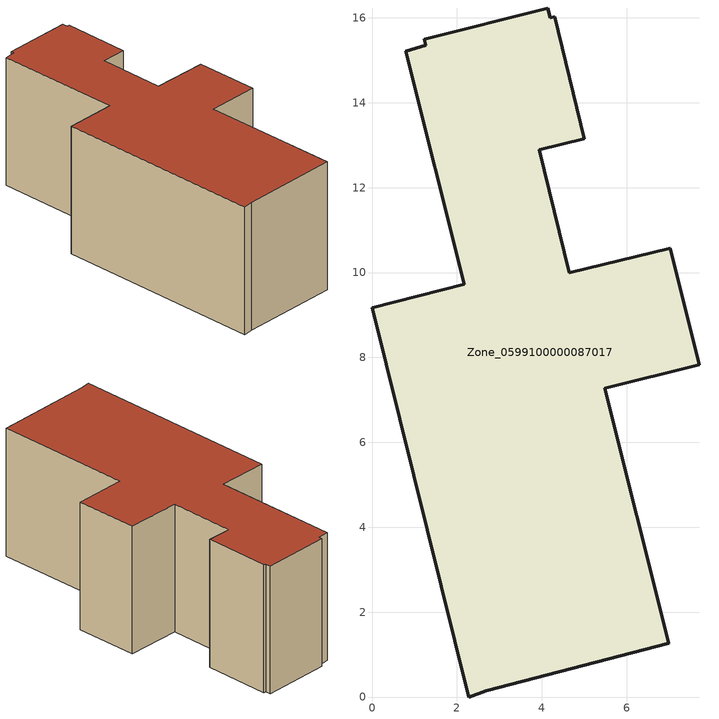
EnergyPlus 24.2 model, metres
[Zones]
Zone_0599100000087017
 floor ground (C_G): 4.2,16 4.3,16.02 5,13.15 3.94,12.89 4.64,9.99 7.02,10.57 7.71,7.83 5.48,7.27 6.99,1.27 2.69,0.15 2.28,0 0,9.17 2.17,9.72 0.79,15.21 1.26,15.35 1.23,15.5 4.14,16.23 z0
 wall outside (C_F): 4.14,16.23 1.23,15.5 1.26,15.35 0.79,15.21 2.17,9.72 0,9.17 2.28,0 2.69,0.15 6.99,1.27 5.48,7.27 7.71,7.83 7.02,10.57 4.64,9.99 3.94,12.89 5,13.15 4.3,16.02 4.2,16 4.14,16.23 z0:5.84
 roof outside (C_R): 2.28,0 2.69,0.15 6.99,1.27 5.48,7.27 7.71,7.83 7.02,10.57 4.64,9.99 3.94,12.89 5,13.15 4.3,16.02 4.2,16 4.14,16.23 1.23,15.5 1.26,15.35 0.79,15.21 2.17,9.72 0,9.17 z5.84
[BUILDING]
Pand.0599100000087017: North Axis=0; Terrain=City; Loads Convergence Tolerance Value=0.04; Temperature Convergence Tolerance Value=0.4; Solar Distribution=FullExterior; Maximum Number of Warmup Days=25; Minimum Number of Warmup Days=1
[Site:Location]
Rotterdam.The.Hague.AP_ZH_NLD Design_Conditions: Latitude=51.96; Longitude=4.45; Time Zone=1; Elevation=-4.5
[SITE:GROUNDTEMPERATURE:BUILDINGSURFACE]
18, 18, 18, 18, 18, 18, 18, 18, 18, 18, 18, 18
[MATERIAL] Thermal Absorptance=0.9; Solar Absorptance=0.7; Visible Absorptance=0.7
Name | Roughness | Thickness | Conductivity | Density | Specific Heat
G.TI.1965-1974 | MediumSmooth | 0.15 | 0.882353 | 540 | 1210
F.TI.1965-1974 | Rough | 0.3 | 0.697674 | 1920 | 840
R.TI.1965-1974 | MediumRough | 0.2 | 0.232558 | 1500 | 1000
[CONSTRUCTION]
C_G: G.TI.1965-1974
C_F: F.TI.1965-1974
C_R: R.TI.1965-1974
[ZONE]
Zone_0599100000087017: Type=1; Multiplier=1; Ceiling Height=Autocalculate; Volume=Autocalculate; Floor Area=autocalculate; Part of Total Floor Area=Yes
[ZONEINFILTRATION:DESIGNFLOWRATE]
Infil_Zone_0599100000087017: Zone or ZoneList or Space or SpaceList=Zone_0599100000087017; Schedule=AlwaysOn; Design Flow Rate Calculation Method=Flow/Area; Flow Rate per Floor Area=0.003; Constant Term Coefficient=1; Temperature Term Coefficient=0; Velocity Term Coefficient=0; Velocity Squared Term Coefficient=0
[HVACTEMPLATE:ZONE:IDEALLOADSAIRSYSTEM]
Zone_0599100000087017: Maximum Heating Supply Air Temperature=50; Minimum Cooling Supply Air Temperature=13; Maximum Heating Supply Air Humidity Ratio=0.0156; Minimum Cooling Supply Air Humidity Ratio=0.0077; Heating Limit=NoLimit; Cooling Limit=NoLimit; Dehumidification Control Type=ConstantSensibleHeatRatio; Cooling Sensible Heat Ratio=0.7; Dehumidification Setpoint=60; Humidification Control Type=None; Humidification Setpoint=30; Outdoor Air Method=None; Outdoor Air Flow Rate per Person=0.00944; Outdoor Air Flow Rate per Zone Floor Area=0; Outdoor Air Flow Rate per Zone=0; Demand Controlled Ventilation Type=None; Outdoor Air Economizer Type=NoEconomizer; Heat Recovery Type=None; Sensible Heat Recovery Effectiveness=0.7; Latent Heat Recovery Effectiveness=0.65
[ZONECONTROL:THERMOSTAT]
ThermostatControl_Zone_0599100000087017: Zone or ZoneList=Zone_0599100000087017; Control Type Schedule=DualSetpointControlType; Control 1=Thermostat_Zone_0599100000087017; Temperature Difference Between Cutout And Setpoint=0
[THERMOSTATSETPOINT:DUALSETPOINT]
Thermostat_Zone_0599100000087017: Heating Setpoint Temperature Schedule=HeatingSetpoint_Zone_0599100000087017; Cooling Setpoint Temperature Schedule=CoolingSetpoint_Zone_0599100000087017
[SCHEDULE:COMPACT]
HeatingSetpoint_Zone_0599100000087017: Through: 12/31, For: AllDays, Until: 24:00, 21
CoolingSetpoint_Zone_0599100000087017: Through: 12/31, For: AllDays, Until: 24:00, 24
DualSetpointControlType: Through: 12/31, For: AllDays, Until: 24:00, 4
AlwaysOn: Through: 12/31, For: AllDays, Until: 24:00, 1
